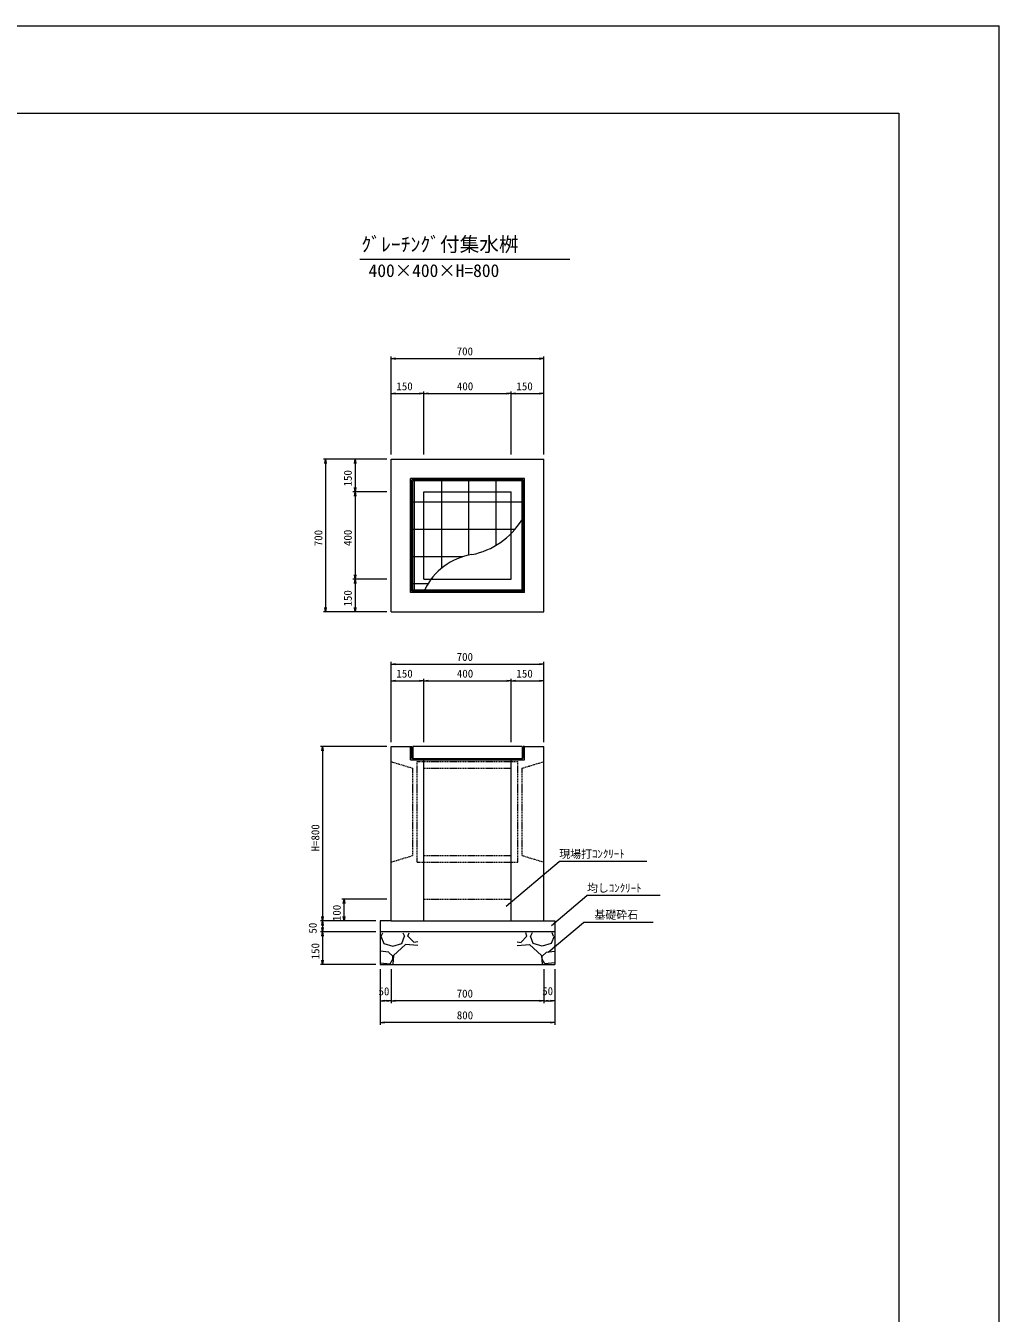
# Model space of a CAD drawing. Units: millimetres on the paper. Extents: x 0 to 841, y 0 to 594.
# Drawn here: x 618 to 841, y 299.1 to 594 of the extents above; entities that cross this region are included whole.
import ezdxf
from ezdxf.enums import TextEntityAlignment as Align

# ---------------------------------------------------------------- set-up
doc = ezdxf.new("R2010")
doc.units = ezdxf.units.MM
doc.linetypes.add('USER1', pattern=[0.375, 0.25, -0.125])
for name, color, linetype, lineweight in [('D-STR-DIM（寸法）', 7, 'Continuous', 18), ('D-STR-HTXT（旗揚げ）', 7, 'Continuous', 18), ('D-STR-STR1（構造物）', 4, 'Continuous', 18), ('D-STR-STRn（構造物）', 7, 'Continuous', 18), ('D-STR（構造物外形線）', 1, 'Continuous', 18), ('D-TTL(外枠）', 2, 'Continuous', 18), ('DEFPOINTS_2', 8, 'Continuous', 18)]:
    doc.layers.add(name, color=color, linetype=linetype, lineweight=lineweight)
doc.layers.add('D-STR-TXT（文字）', color=7, linetype='Continuous')
doc.layers.add('D-TTL-TXT（文字）', color=7, linetype='Continuous')
doc.styles.add('ＭＳ ゴシック', font='')
doc.styles.get('ＭＳ ゴシック').set_extended_font_data('MS Gothic')

msp = doc.modelspace()

# ---------------------------------------------------------------- linework, layer by layer
at = {"layer": 'D-STR-DIM（寸法）'}
for p, q in [((701.681, 495.749), (701.681, 518.249)), ((701.681, 517.749), (702.681, 517.916)), ((702.681, 517.583), (701.681, 517.749)), ((701.681, 517.749), (702.681, 517.749)), ((702.681, 517.749), (735.681, 517.749)), ((735.681, 517.916), (736.681, 517.749)), ((736.681, 517.749), (735.681, 517.583)), ((736.681, 517.749), (735.681, 517.749)), ((736.681, 495.749), (736.681, 518.249)), ((701.681, 495.749), (701.681, 510.249)), ((709.181, 495.749), (709.181, 510.249)), ((709.181, 495.749), (709.181, 510.249)), ((729.181, 495.749), (729.181, 510.249)), ((729.181, 495.749), (729.181, 510.249)), ((736.681, 495.749), (736.681, 510.249)), ((701.681, 509.749), (702.681, 509.916)), ((702.681, 509.583), (701.681, 509.749)), ((701.681, 509.749), (702.681, 509.749)), ((702.681, 509.749), (708.181, 509.749)), ((708.181, 509.916), (709.181, 509.749)), ((709.181, 509.749), (708.181, 509.583)), ((709.181, 509.749), (708.181, 509.749)), ((709.181, 509.749), (710.181, 509.916)), ((710.181, 509.583), (709.181, 509.749)), ((709.181, 509.749), (710.181, 509.749)), ((710.181, 509.749), (728.181, 509.749)), ((728.181, 509.916), (729.181, 509.749)), ((729.181, 509.749), (728.181, 509.583)), ((729.181, 509.749), (728.181, 509.749)), ((729.181, 509.749), (730.181, 509.916)), ((730.181, 509.583), (729.181, 509.749)), ((729.181, 509.749), (730.181, 509.749)), ((730.181, 509.749), (735.681, 509.749)), ((735.681, 509.916), (736.681, 509.749)), ((736.681, 509.749), (735.681, 509.583)), ((736.681, 509.749), (735.681, 509.749)), ((700.681, 494.749), (686.181, 494.749)), ((686.515, 493.749), (686.681, 494.749)), ((686.681, 494.749), (686.848, 493.749)), ((686.681, 494.749), (686.681, 493.749)), ((686.681, 493.749), (686.681, 460.749)), ((700.681, 494.749), (692.931, 494.749)), ((693.265, 493.749), (693.431, 494.749)), ((693.431, 494.749), (693.598, 493.749)), ((693.431, 494.749), (693.431, 493.749)), ((693.431, 493.749), (693.431, 488.249)), ((700.681, 487.249), (692.931, 487.249)), ((700.681, 487.249), (692.931, 487.249)), ((693.431, 487.249), (693.265, 488.249)), ((693.265, 486.249), (693.431, 487.249)), ((693.598, 488.249), (693.431, 487.249)), ((693.431, 487.249), (693.431, 488.249)), ((693.431, 487.249), (693.598, 486.249)), ((693.431, 487.249), (693.431, 486.249)), ((693.431, 486.249), (693.431, 468.249)), ((700.681, 467.249), (692.931, 467.249)), ((700.681, 467.249), (692.931, 467.249)), ((693.431, 467.249), (693.265, 468.249)), ((693.265, 466.249), (693.431, 467.249)), ((693.598, 468.249), (693.431, 467.249)), ((693.431, 467.249), (693.431, 468.249)), ((693.431, 467.249), (693.598, 466.249)), ((693.431, 467.249), (693.431, 466.249)), ((693.431, 466.249), (693.431, 460.749)), ((686.681, 459.749), (686.515, 460.749)), ((686.848, 460.749), (686.681, 459.749)), ((686.681, 459.749), (686.681, 460.749)), ((693.431, 459.749), (693.265, 460.749)), ((693.598, 460.749), (693.431, 459.749)), ((693.431, 459.749), (693.431, 460.749)), ((700.681, 459.749), (686.181, 459.749)), ((700.681, 459.749), (692.931, 459.749)), ((701.681, 429.928), (701.681, 448.256)), ((701.681, 447.756), (702.681, 447.923)), ((702.681, 447.59), (701.681, 447.756)), ((701.681, 447.756), (702.681, 447.756)), ((702.681, 447.756), (735.681, 447.756)), ((735.681, 447.923), (736.681, 447.756)), ((736.681, 447.756), (735.681, 447.59)), ((736.681, 447.756), (735.681, 447.756)), ((736.681, 429.928), (736.681, 448.256)), ((701.681, 429.928), (701.681, 444.428)), ((701.681, 443.928), (702.681, 444.094)), ((702.681, 443.761), (701.681, 443.928)), ((701.681, 443.928), (702.681, 443.928)), ((702.681, 443.928), (708.181, 443.928)), ((708.181, 444.094), (709.181, 443.928)), ((709.181, 443.928), (708.181, 443.761)), ((709.181, 443.928), (708.181, 443.928)), ((709.181, 429.928), (709.181, 444.428)), ((709.181, 429.928), (709.181, 444.428)), ((709.181, 443.928), (710.181, 444.094)), ((710.181, 443.761), (709.181, 443.928)), ((709.181, 443.928), (710.181, 443.928)), ((710.181, 443.928), (728.181, 443.928)), ((728.181, 444.094), (729.181, 443.928)), ((729.181, 443.928), (728.181, 443.761)), ((729.181, 443.928), (728.181, 443.928)), ((729.181, 429.928), (729.181, 444.428)), ((729.181, 429.928), (729.181, 444.428)), ((729.181, 443.928), (730.181, 444.094)), ((730.181, 443.761), (729.181, 443.928)), ((729.181, 443.928), (730.181, 443.928)), ((730.181, 443.928), (735.681, 443.928)), ((735.681, 444.094), (736.681, 443.928)), ((736.681, 443.928), (735.681, 443.761)), ((736.681, 443.928), (735.681, 443.928)), ((736.681, 429.928), (736.681, 444.428)), ((700.681, 428.928), (685.496, 428.928)), ((685.829, 427.928), (685.996, 428.928)), ((685.996, 428.928), (686.162, 427.928)), ((685.996, 428.928), (685.996, 427.928)), ((685.996, 427.928), (685.996, 389.928)), ((700.681, 393.928), (690.405, 393.928)), ((690.738, 392.928), (690.905, 393.928)), ((690.905, 393.928), (691.072, 392.928)), ((690.905, 393.928), (690.905, 392.928)), ((690.905, 389.928), (690.905, 392.928)), ((685.996, 388.928), (685.829, 389.928)), ((686.162, 389.928), (685.996, 388.928)), ((685.996, 388.928), (685.996, 389.928)), ((690.905, 388.928), (690.738, 389.928)), ((691.072, 389.928), (690.905, 388.928)), ((690.905, 388.928), (690.905, 389.928)), ((698.181, 388.928), (685.496, 388.928)), ((695.681, 388.928), (685.496, 388.928)), ((698.181, 386.428), (685.496, 386.428)), ((698.181, 386.428), (685.496, 386.428)), ((685.829, 387.928), (685.996, 388.928)), ((685.996, 386.428), (685.829, 387.428)), ((685.829, 385.428), (685.996, 386.428)), ((685.996, 388.928), (686.162, 387.928)), ((685.996, 388.928), (685.996, 387.928)), ((685.996, 387.928), (685.996, 387.428)), ((686.162, 387.428), (685.996, 386.428)), ((685.996, 386.428), (685.996, 387.428)), ((685.996, 386.428), (686.162, 385.428)), ((685.996, 386.428), (685.996, 385.428)), ((698.181, 388.928), (690.405, 388.928)), ((685.996, 385.428), (685.996, 379.928)), ((698.181, 378.928), (685.496, 378.928)), ((685.996, 378.928), (685.829, 379.928)), ((686.162, 379.928), (685.996, 378.928)), ((685.996, 378.928), (685.996, 379.928)), ((699.181, 377.928), (699.181, 365.167)), ((699.181, 377.928), (699.181, 370.135)), ((701.681, 377.928), (701.681, 370.135)), ((701.681, 377.928), (701.681, 370.135)), ((736.681, 377.928), (736.681, 370.135)), ((736.681, 377.928), (736.681, 370.135)), ((739.181, 377.928), (739.181, 365.167)), ((739.181, 377.928), (739.181, 370.135)), ((699.181, 370.635), (700.181, 370.801)), ((700.181, 370.468), (699.181, 370.635)), ((699.181, 370.635), (700.181, 370.635)), ((700.681, 370.635), (700.181, 370.635)), ((700.681, 370.801), (701.681, 370.635)), ((701.681, 370.635), (700.681, 370.468)), ((701.681, 370.635), (700.681, 370.635)), ((701.681, 370.635), (702.681, 370.801)), ((702.681, 370.468), (701.681, 370.635)), ((701.681, 370.635), (702.681, 370.635)), ((735.681, 370.635), (702.681, 370.635)), ((735.681, 370.801), (736.681, 370.635)), ((736.681, 370.635), (735.681, 370.468)), ((736.681, 370.635), (735.681, 370.635)), ((736.681, 370.635), (737.681, 370.801)), ((737.681, 370.468), (736.681, 370.635)), ((736.681, 370.635), (737.681, 370.635)), ((737.681, 370.635), (738.181, 370.635)), ((738.181, 370.801), (739.181, 370.635)), ((739.181, 370.635), (738.181, 370.468)), ((739.181, 370.635), (738.181, 370.635)), ((699.181, 365.667), (700.181, 365.833)), ((738.181, 365.833), (739.181, 365.667)), ((700.181, 365.5), (699.181, 365.667)), ((699.181, 365.667), (700.181, 365.667)), ((738.181, 365.667), (700.181, 365.667)), ((739.181, 365.667), (738.181, 365.5)), ((739.181, 365.667), (738.181, 365.667))]:
    msp.add_line(p, q, dxfattribs=at)
at = {"layer": 'D-STR-HTXT（旗揚げ）'}
for p, q in [((694.532, 540.543), (742.641, 540.543)), ((728.018, 392.353), (740.204, 402.568)), ((760.238, 402.568), (740.204, 402.568)), ((738.437, 387.929), (746.561, 394.739)), ((763.328, 394.739), (746.561, 394.739)), ((737.64, 381.802), (745.764, 388.612)), ((761.738, 388.612), (745.764, 388.612))]:
    msp.add_line(p, q, dxfattribs=at)
at = {"layer": 'D-STR-STR1（構造物）'}
for p, q in [((732.231, 490.299), (706.131, 490.299)), ((706.131, 464.199), (706.131, 490.299)), ((731.931, 489.999), (706.431, 489.999)), ((706.431, 464.499), (706.431, 489.999)), ((731.706, 489.774), (706.656, 489.774)), ((706.656, 464.724), (706.656, 489.774)), ((707.026, 464.799), (707.026, 489.699)), ((713.276, 487.249), (713.276, 489.699)), ((719.526, 487.249), (719.526, 489.699)), ((725.776, 487.249), (725.776, 489.699)), ((731.706, 464.724), (731.706, 489.774)), ((731.931, 464.499), (731.931, 489.999)), ((732.231, 464.199), (732.231, 490.299)), ((713.276, 469.764), (713.276, 487.249)), ((719.526, 472.735), (719.526, 487.249)), ((725.776, 475.012), (725.776, 487.249)), ((709.181, 484.878), (706.731, 484.878)), ((729.181, 484.878), (709.181, 484.878)), ((731.631, 484.878), (729.181, 484.878)), ((709.181, 478.628), (706.731, 478.628)), ((729.181, 478.628), (709.181, 478.628)), ((730.063, 478.628), (729.181, 478.628)), ((709.181, 472.378), (706.731, 472.378)), ((718.138, 472.378), (709.181, 472.378)), ((710.103, 466.128), (706.731, 466.128)), ((732.231, 464.199), (706.131, 464.199)), ((731.931, 464.499), (706.431, 464.499)), ((731.706, 464.724), (706.656, 464.724)), ((706.131, 428.928), (706.131, 425.878)), ((706.131, 425.878), (706.131, 428.928)), ((706.131, 428.928), (706.431, 428.928)), ((706.431, 428.928), (706.431, 426.328)), ((731.706, 428.928), (706.656, 428.928)), ((706.656, 428.928), (706.656, 426.178)), ((731.706, 428.928), (731.706, 426.178)), ((732.231, 428.928), (731.931, 428.928)), ((731.931, 428.928), (731.931, 426.328)), ((732.231, 425.878), (732.231, 428.928)), ((706.131, 425.878), (732.231, 425.878)), ((706.581, 426.178), (731.781, 426.178))]:
    msp.add_line(p, q, dxfattribs=at)
at = {"layer": 'D-STR-STR1（構造物）', "color": 7, "linetype": 'USER1'}
msp.add_line((709.181, 393.928), (729.181, 393.928), dxfattribs=at)
at = {"layer": 'D-STR-STR1（構造物）'}
for centre, radius, start, end in [((716.756, 490.055), 17.54, 281.32267, 328.0058), ((722.426, 458.577), 14.451, 98.86108, 154.49792), ((706.581, 426.328), 0.15, 180, 270), ((731.781, 426.328), 0.15, 270, 0)]:
    msp.add_arc(centre, radius, start, end, dxfattribs=at)
at = {"layer": 'D-STR-STRn（構造物）'}
for p, q in [((699.181, 388.928), (699.181, 378.928)), ((701.681, 388.928), (699.181, 388.928)), ((739.181, 386.428), (699.181, 386.428)), ((736.681, 388.928), (739.181, 388.928)), ((739.181, 388.928), (739.181, 378.928)), ((699.315, 385.464), (700.035, 383.784)), ((699.446, 385.466), (699.762, 386.205)), ((700.026, 383.772), (702.066, 383.173)), ((702.088, 383.172), (704.128, 383.772)), ((704.967, 383.545), (702.207, 381.025)), ((704.121, 383.775), (704.721, 385.455)), ((704.377, 386.205), (704.719, 385.464)), ((707.8, 383.289), (704.96, 383.525)), ((705.556, 385.461), (705.835, 386.205)), ((706.876, 384.043), (705.556, 385.483)), ((707.8, 384.119), (706.863, 384.037)), ((730.562, 384.119), (731.499, 384.037)), ((730.562, 383.289), (733.402, 383.525)), ((731.486, 384.043), (732.806, 385.483)), ((732.806, 385.461), (732.527, 386.205)), ((733.395, 383.545), (736.155, 381.025)), ((734.241, 383.775), (733.641, 385.455)), ((733.986, 386.205), (733.644, 385.464)), ((736.274, 383.172), (734.234, 383.772)), ((738.336, 383.772), (736.296, 383.173)), ((739.047, 385.464), (738.327, 383.784)), ((738.917, 385.466), (738.6, 386.205)), ((699.319, 383.063), (699.181, 383.109)), ((699.181, 382.992), (699.305, 383.066)), ((701.133, 381.753), (699.181, 382.046)), ((702.09, 380.889), (701.13, 381.729)), ((702.076, 380.184), (702.076, 380.904)), ((702.199, 381.02), (702.103, 379.005)), ((736.163, 381.02), (736.259, 379.005)), ((736.273, 380.889), (737.233, 381.729)), ((736.286, 380.184), (736.286, 380.904)), ((737.23, 381.753), (739.181, 382.046)), ((739.044, 383.063), (739.181, 383.109)), ((739.181, 382.992), (739.058, 383.066)), ((699.181, 379.374), (701.481, 379.099)), ((699.181, 378.928), (739.181, 378.928)), ((701.462, 379.099), (702.062, 380.179)), ((736.901, 379.099), (736.301, 380.179)), ((739.181, 379.374), (736.882, 379.099))]:
    msp.add_line(p, q, dxfattribs=at)
at = {"layer": 'D-STR（構造物外形線）'}
for p, q in [((701.681, 494.749), (736.681, 494.749)), ((701.681, 459.749), (701.681, 494.749)), ((736.681, 459.749), (736.681, 494.749)), ((709.181, 487.249), (729.181, 487.249)), ((709.181, 467.249), (709.181, 487.249)), ((729.181, 467.249), (729.181, 487.249)), ((709.181, 467.249), (729.181, 467.249)), ((701.681, 459.749), (736.681, 459.749)), ((701.681, 388.928), (701.681, 428.928)), ((701.681, 428.928), (706.131, 428.928)), ((732.231, 428.928), (736.681, 428.928)), ((736.681, 388.928), (736.681, 428.928)), ((709.181, 388.928), (709.181, 425.878)), ((729.181, 388.928), (729.181, 425.878)), ((701.681, 388.928), (736.681, 388.928))]:
    msp.add_line(p, q, dxfattribs=at)
at = {"layer": 'D-STR（構造物外形線）', "linetype": 'USER1'}
for p, q in [((701.681, 425.428), (706.681, 423.928)), ((707.681, 425.428), (730.681, 425.428)), ((707.681, 402.428), (707.681, 425.428)), ((730.681, 402.428), (730.681, 425.428)), ((731.681, 423.928), (736.681, 425.428)), ((706.681, 403.928), (706.681, 423.928)), ((709.181, 423.928), (729.181, 423.928)), ((709.181, 403.928), (709.181, 423.928)), ((729.181, 403.928), (729.181, 423.928)), ((731.681, 403.928), (731.681, 423.928)), ((701.681, 402.428), (706.681, 403.928)), ((707.681, 402.428), (730.681, 402.428)), ((709.181, 403.928), (729.181, 403.928)), ((731.681, 403.928), (736.681, 402.428))]:
    msp.add_line(p, q, dxfattribs=at)
at = {"layer": 'D-TTL(外枠）'}
for p, q in [((23, 574), (818, 574)), ((818, 574), (818, 20))]:
    msp.add_line(p, q, dxfattribs=at)
at = {"layer": 'DEFPOINTS_2'}
for p in [(0, 594), (841, 0)]:
    msp.add_line(p, (841, 594), dxfattribs=at)

# ---------------------------------------------------------------- texts
at = {"layer": 'D-STR-DIM（寸法）', "style": 'ＭＳ ゴシック'}
for s, p in [('700', (716.707, 517.949)), ('150', (702.899, 509.949)), ('400', (716.757, 509.949)), ('150', (730.399, 509.949)), ('700', (716.707, 447.956)), ('150', (702.899, 444.128)), ('400', (716.757, 444.128)), ('150', (730.399, 444.128)), ('50', (698.8, 371.346)), ('700', (716.707, 370.835)), ('50', (736.3, 371.394)), ('800', (716.738, 365.867))]:
    msp.add_text(s, height=1.833, dxfattribs=at).set_placement(p, align=Align.BOTTOM_LEFT)
for s, p in [('150', (693.231, 488.467)), ('700', (686.481, 474.775)), ('400', (693.231, 474.825)), ('150', (693.231, 460.967)), ('H=800', (685.796, 404.854)), ('100', (690.705, 388.896)), ('50', (685.196, 386.047)), ('150', (685.796, 380.146))]:
    msp.add_text(s, height=1.833, rotation=90, dxfattribs=at).set_placement(p, align=Align.BOTTOM_LEFT)
at = {"layer": 'D-STR-TXT（文字）', "style": 'ＭＳ ゴシック'}
for s, p in [('現場打ｺﾝｸﾘｰﾄ', (740.204, 402.821)), ('均しｺﾝｸﾘｰﾄ', (746.561, 394.991)), ('基礎砕石', (748.264, 388.864))]:
    msp.add_text(s, height=1.833, dxfattribs=at).set_placement(p, align=Align.BOTTOM_LEFT)
at = {"layer": 'D-TTL-TXT（文字）', "style": 'ＭＳ ゴシック'}
for s, height, p in [('ｸﾞﾚｰﾁﾝｸﾞ付集水桝', 3.299, (694.882, 541.287)), ('400×400×H=800', 2.933, (696.537, 535.564))]:
    msp.add_text(s, height=height, dxfattribs=at).set_placement(p, align=Align.BOTTOM_LEFT)

doc.saveas('drawing.dxf')
